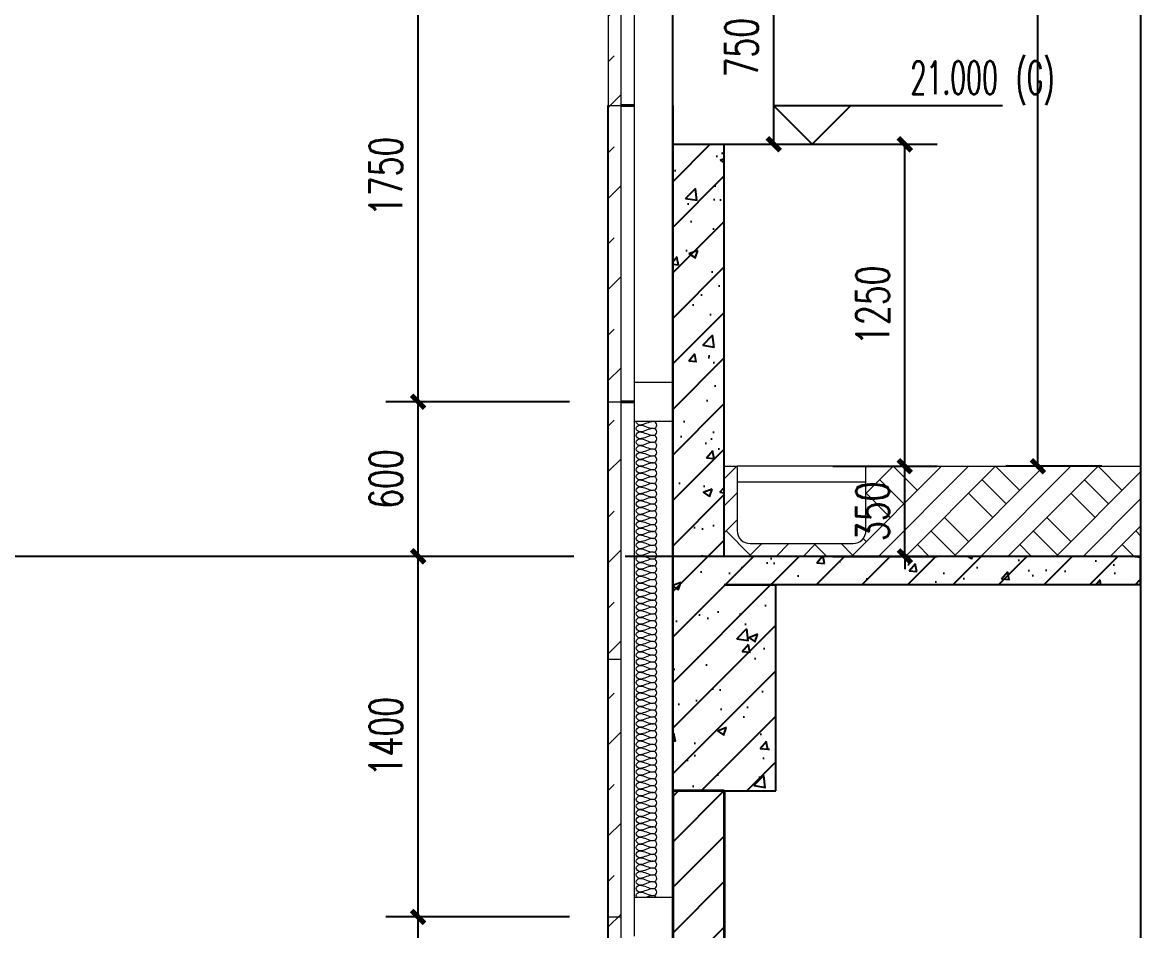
# Model space of a CAD drawing. Header units: millimetres. Extents: x 434053 to 1059003, y -2417481 to 936527.
# Drawn here: x 611028 to 615368, y -2234589 to -2231062 of the extents above; entities that cross this region are included whole.
import ezdxf

# ---------------------------------------------------------------- set-up
doc = ezdxf.new("R2010")
doc.units = ezdxf.units.MM
doc.header["$LTSCALE"] = 1000
doc.header["$MEASUREMENT"] = 0
doc.linetypes.add('DOTE', pattern=[2.42, 2, -0.2, 0.02, -0.2])
doc.layers.get('Defpoints').update_dxf_attribs({"color": 6})
for name, color, linetype in [('A-ANNO-DIMS', 3, 'Continuous'), ('A-WALL-PATT', 8, 'Continuous'), ('AXIS', 3, 'Continuous'), ('DIM_ELEV', 3, 'Continuous'), ('DOTE', 16, 'DOTE'), ('HZHZNEWPLOTLAYER#@$TT', 7, 'Continuous'), ('PUB_DIM', 83, 'Continuous'), ('PUB_HATCH', 8, 'Continuous'), ('PUB_TEXT', 7, 'Continuous'), ('WALL', 5, 'Continuous')]:
    doc.layers.add(name, color=color, linetype=linetype)
for name, color, linetype, lineweight in [('A-DETL-0001', 4, 'Continuous', 15), ('A-WALL', 5, 'Continuous', 35), ('Detail Items', 7, 'Continuous', 15)]:
    doc.layers.add(name, color=color, linetype=linetype, lineweight=lineweight)
doc.styles.add('_TCH_DIM', font='SIMPLEX.shx', dxfattribs={"width": 0.8, "height": 3, "bigfont": 'GBCBIG.shx'})
doc.styles.add('_TCH_DIM_T3', font='SIMPLEX', dxfattribs={"width": 0.705882, "bigfont": 'GBCBIG'})
doc.dimstyles.new('_TCH_ARCH&&50', dxfattribs={"dimtxt": 127.5, "dimasz": 50, "dimexe": 125, "dimexo": 150, "dimgap": 61.25, "dimtad": 1, "dimdec": 0, "dimzin": 0, "dimdsep": 46, "dimtxsty": '_TCH_DIM_T3', "dimblk": 'ARCHTICK', "dimcen": 0.09, "dimclrt": 7, "dimazin": 2, "dimtfac": 1, "dimtdec": 0, "dimtix": 1, "dimtmove": 2, "dimatfit": 3, "dimfxl": 1, "dimtolj": 1, "dimtzin": 0, "dimarcsym": 0})
pattern_1 = [(45, (-1713816.56, -1462982.77), (-88.3883476, 88.3883476), []), (50, (-1713816.56, -1462982.77), (358.63009, -31.376067), [37.5, -412.5]), (355, (-1713816.56, -1462982.77), (-69.375667, 376.096067), [30, -330]), (100.4514, (-1713786.68, -1462985.4), (289.25469, 344.71977), [31.870095, -350.571056]), (46.1842, (-1713816.56, -1462882.77), (533.620524, -82.75951), [56.25, -618.75]), (96.6356, (-1713772.1, -1462889.67), (467.33135, 487.05894), [47.80514, -525.8565]), (351.1842, (-1713816.56, -1462882.77), (467.33097, 487.0593), [45, -495]), (21, (-1713766.56, -1462907.77), (298.453526, -201.309445), [37.5, -412.5]), (326, (-1713766.56, -1462907.77), (121.657666, 362.57502), [30, -330]), (71.4514, (-1713741.7, -1462924.55), (420.111314, 161.26525), [31.870095, -350.571056]), (37.5, (-1713816.56, -1462982.77), (6.0799277, 166.446927), [0, -326, 0, -335, 0, -331.25]), (7.5, (-1713816.56, -1462982.77), (131.534769, 197.205856), [0, -191, 0, -318.5, 0, -126.25]), (327.5, (-1713928.06, -1462982.77), (266.911218, -11.277436), [0, -125, 0, -390, 0, -517.5]), (317.5, (-1713978.06, -1462982.77), (291.593085, 50.052491), [0, -162.5, 0, -259, 0, -367.5])]

# ---------------------------------------------------------------- blocks, each defined once
blk = doc.blocks.new('ASDGDSGF')
at = {"layer": 'Detail Items'}
h = blk.add_hatch(dxfattribs=at)
h.set_pattern_fill('FP_68', color=256, style=0, pattern_type=2)
h.set_pattern_definition([(45, (16438.46, 6181.81), (-176.7767, 176.7767), []), (45, (16438.46, 6358.6), (-176.7767, 176.7767), [125, -125])])
h.paths.add_polyline_path([(11697.3, 3681.8), (11697.3, 17381.8), (11747.3, 17381.8), (11747.3, 17431.8), (11647.3, 17431.8), (11647.3, 3681.8)])
h.paths.add_polyline_path([(11647.3, 19431.8), (11747.3, 19431.8), (11747.3, 19481.8), (11697.3, 19481.8), (11697.3, 22031.8), (11647.3, 22031.8), (11647.3, 20152.4)])
at = {"layer": 'A-DETL-0001'}
for p, q in [((11647.3, 17431.8), (11647.3, 3681.8)), ((11697.3, 3681.8), (11697.3, 17381.8)), ((11747.3, 17281.8), (11747.3, 15756.8)), ((11897.3, 15756.8), (11897.3, 17281.8)), ((11647.3, 16831.8), (11697.3, 16831.8)), ((11897.3, 15756.8), (11747.3, 15756.8)), ((11747.3, 15756.8), (11747.3, 15606.8)), ((11897.3, 15606.8), (11897.3, 15756.8)), ((11647.3, 15682.2), (11697.3, 15682.2)), ((11747.3, 15606.8), (11747.3, 13757.2)), ((11747.3, 15606.8), (11897.3, 15606.8)), ((11897.3, 13757.2), (11897.3, 15606.8)), ((11647.3, 14682.2), (11697.3, 14682.2)), ((11897.3, 13757.2), (11747.3, 13757.2)), ((11747.3, 13757.2), (11747.3, 13607.2)), ((11897.3, 13607.2), (11897.3, 13757.2)), ((11647.3, 13682.2), (11697.3, 13682.2))]:
    blk.add_line(p, q, dxfattribs=at)
for points in [[(11769.3, 15591.8), (11763, 15591.8), (11756, 15598.9), (11756, 15605.1)], [(11769.3, 15565.1), (11763, 15565.1), (11748.9, 15578.5), (11763, 15591.8), (11769.3, 15591.8)], [(11822.6, 15605.1), (11804.3, 15605.1), (11787.6, 15591.8), (11769.3, 15591.8)], [(11769.3, 15591.8), (11787.6, 15591.8), (11804.3, 15578.5), (11822.6, 15578.5)], [(11822.6, 15578.5), (11828.9, 15578.5), (11843, 15591.8), (11828.9, 15605.1), (11822.6, 15605.1)], [(11769.3, 15538.5), (11763, 15538.5), (11748.9, 15551.8), (11763, 15565.1), (11769.3, 15565.1)], [(11769.3, 15511.8), (11763, 15511.8), (11748.9, 15525.1), (11763, 15538.5), (11769.3, 15538.5)], [(11822.6, 15578.5), (11804.3, 15578.5), (11787.6, 15565.1), (11769.3, 15565.1)], [(11769.3, 15565.1), (11787.6, 15565.1), (11804.3, 15551.8), (11822.6, 15551.8)], [(11822.6, 15551.8), (11804.3, 15551.8), (11787.6, 15538.5), (11769.3, 15538.5)], [(11769.3, 15538.5), (11787.6, 15538.5), (11804.3, 15525.1), (11822.6, 15525.1)], [(11822.6, 15551.8), (11828.9, 15551.8), (11843, 15565.1), (11828.9, 15578.5), (11822.6, 15578.5)], [(11822.6, 15525.1), (11828.9, 15525.1), (11843, 15538.5), (11828.9, 15551.8), (11822.6, 15551.8)], [(11769.3, 15485.1), (11763, 15485.1), (11748.9, 15498.5), (11763, 15511.8), (11769.3, 15511.8)], [(11822.6, 15525.1), (11804.3, 15525.1), (11787.6, 15511.8), (11769.3, 15511.8)], [(11769.3, 15511.8), (11787.6, 15511.8), (11804.3, 15498.5), (11822.6, 15498.5)], [(11822.6, 15498.5), (11804.3, 15498.5), (11787.6, 15485.1), (11769.3, 15485.1)], [(11822.6, 15498.5), (11828.9, 15498.5), (11843, 15511.8), (11828.9, 15525.1), (11822.6, 15525.1)], [(11822.6, 15471.8), (11828.9, 15471.8), (11843, 15485.1), (11828.9, 15498.5), (11822.6, 15498.5)], [(11769.3, 15458.5), (11763, 15458.5), (11748.9, 15471.8), (11763, 15485.1), (11769.3, 15485.1)], [(11769.3, 15431.8), (11763, 15431.8), (11748.9, 15445.1), (11763, 15458.5), (11769.3, 15458.5)], [(11769.3, 15485.1), (11787.6, 15485.1), (11804.3, 15471.8), (11822.6, 15471.8)], [(11822.6, 15471.8), (11804.3, 15471.8), (11787.6, 15458.5), (11769.3, 15458.5)], [(11769.3, 15458.5), (11787.6, 15458.5), (11804.3, 15445.1), (11822.6, 15445.1)], [(11822.6, 15445.1), (11828.9, 15445.1), (11843, 15458.5), (11828.9, 15471.8), (11822.6, 15471.8)], [(11769.3, 15405.1), (11763, 15405.1), (11748.9, 15418.5), (11763, 15431.8), (11769.3, 15431.8)], [(11822.6, 15445.1), (11804.3, 15445.1), (11787.6, 15431.8), (11769.3, 15431.8)], [(11769.3, 15431.8), (11787.6, 15431.8), (11804.3, 15418.5), (11822.6, 15418.5)], [(11822.6, 15418.5), (11804.3, 15418.5), (11787.6, 15405.1), (11769.3, 15405.1)], [(11822.6, 15418.5), (11828.9, 15418.5), (11843, 15431.8), (11828.9, 15445.1), (11822.6, 15445.1)], [(11822.6, 15391.8), (11828.9, 15391.8), (11843, 15405.1), (11828.9, 15418.5), (11822.6, 15418.5)], [(11769.3, 15378.5), (11763, 15378.5), (11748.9, 15391.8), (11763, 15405.1), (11769.3, 15405.1)], [(11769.3, 15351.8), (11763, 15351.8), (11748.9, 15365.1), (11763, 15378.5), (11769.3, 15378.5)], [(11769.3, 15405.1), (11787.6, 15405.1), (11804.3, 15391.8), (11822.6, 15391.8)], [(11822.6, 15391.8), (11804.3, 15391.8), (11787.6, 15378.5), (11769.3, 15378.5)], [(11769.3, 15378.5), (11787.6, 15378.5), (11804.3, 15365.1), (11822.6, 15365.1)], [(11822.6, 15365.1), (11804.3, 15365.1), (11787.6, 15351.8), (11769.3, 15351.8)], [(11822.6, 15365.1), (11828.9, 15365.1), (11843, 15378.5), (11828.9, 15391.8), (11822.6, 15391.8)], [(11822.6, 15338.5), (11828.9, 15338.5), (11843, 15351.8), (11828.9, 15365.1), (11822.6, 15365.1)], [(11769.3, 15325.1), (11763, 15325.1), (11748.9, 15338.5), (11763, 15351.8), (11769.3, 15351.8)], [(11769.3, 15298.5), (11763, 15298.5), (11748.9, 15311.8), (11763, 15325.1), (11769.3, 15325.1)], [(11769.3, 15351.8), (11787.6, 15351.8), (11804.3, 15338.5), (11822.6, 15338.5)], [(11822.6, 15338.5), (11804.3, 15338.5), (11787.6, 15325.1), (11769.3, 15325.1)], [(11769.3, 15325.1), (11787.6, 15325.1), (11804.3, 15311.8), (11822.6, 15311.8)], [(11822.6, 15311.8), (11828.9, 15311.8), (11843, 15325.1), (11828.9, 15338.5), (11822.6, 15338.5)], [(11769.3, 15271.8), (11763, 15271.8), (11748.9, 15285.1), (11763, 15298.5), (11769.3, 15298.5)], [(11822.6, 15311.8), (11804.3, 15311.8), (11787.6, 15298.5), (11769.3, 15298.5)], [(11769.3, 15298.5), (11787.6, 15298.5), (11804.3, 15285.1), (11822.6, 15285.1)], [(11822.6, 15285.1), (11804.3, 15285.1), (11787.6, 15271.8), (11769.3, 15271.8)], [(11822.6, 15285.1), (11828.9, 15285.1), (11843, 15298.5), (11828.9, 15311.8), (11822.6, 15311.8)], [(11822.6, 15258.5), (11828.9, 15258.5), (11843, 15271.8), (11828.9, 15285.1), (11822.6, 15285.1)], [(11769.3, 15245.1), (11763, 15245.1), (11748.9, 15258.5), (11763, 15271.8), (11769.3, 15271.8)], [(11769.3, 15218.5), (11763, 15218.5), (11748.9, 15231.8), (11763, 15245.1), (11769.3, 15245.1)], [(11769.3, 15271.8), (11787.6, 15271.8), (11804.3, 15258.5), (11822.6, 15258.5)], [(11822.6, 15258.5), (11804.3, 15258.5), (11787.6, 15245.1), (11769.3, 15245.1)], [(11769.3, 15245.1), (11787.6, 15245.1), (11804.3, 15231.8), (11822.6, 15231.8)], [(11822.6, 15231.8), (11828.9, 15231.8), (11843, 15245.1), (11828.9, 15258.5), (11822.6, 15258.5)], [(11769.3, 15191.8), (11763, 15191.8), (11748.9, 15205.1), (11763, 15218.5), (11769.3, 15218.5)], [(11769.3, 15165.1), (11763, 15165.1), (11748.9, 15178.5), (11763, 15191.8), (11769.3, 15191.8)], [(11822.6, 15231.8), (11804.3, 15231.8), (11787.6, 15218.5), (11769.3, 15218.5)], [(11769.3, 15218.5), (11787.6, 15218.5), (11804.3, 15205.1), (11822.6, 15205.1)], [(11822.6, 15205.1), (11804.3, 15205.1), (11787.6, 15191.8), (11769.3, 15191.8)], [(11769.3, 15191.8), (11787.6, 15191.8), (11804.3, 15178.5), (11822.6, 15178.5)], [(11822.6, 15205.1), (11828.9, 15205.1), (11843, 15218.5), (11828.9, 15231.8), (11822.6, 15231.8)], [(11822.6, 15178.5), (11828.9, 15178.5), (11843, 15191.8), (11828.9, 15205.1), (11822.6, 15205.1)], [(11769.3, 15138.5), (11763, 15138.5), (11748.9, 15151.8), (11763, 15165.1), (11769.3, 15165.1)], [(11822.6, 15178.5), (11804.3, 15178.5), (11787.6, 15165.1), (11769.3, 15165.1)], [(11769.3, 15165.1), (11787.6, 15165.1), (11804.3, 15151.8), (11822.6, 15151.8)], [(11822.6, 15151.8), (11804.3, 15151.8), (11787.6, 15138.5), (11769.3, 15138.5)], [(11822.6, 15151.8), (11828.9, 15151.8), (11843, 15165.1), (11828.9, 15178.5), (11822.6, 15178.5)], [(11822.6, 15125.1), (11828.9, 15125.1), (11843, 15138.5), (11828.9, 15151.8), (11822.6, 15151.8)], [(11769.3, 15111.8), (11763, 15111.8), (11748.9, 15125.1), (11763, 15138.5), (11769.3, 15138.5)], [(11769.3, 15085.1), (11763, 15085.1), (11748.9, 15098.5), (11763, 15111.8), (11769.3, 15111.8)], [(11769.3, 15138.5), (11787.6, 15138.5), (11804.3, 15125.1), (11822.6, 15125.1)], [(11822.6, 15125.1), (11804.3, 15125.1), (11787.6, 15111.8), (11769.3, 15111.8)], [(11769.3, 15111.8), (11787.6, 15111.8), (11804.3, 15098.5), (11822.6, 15098.5)], [(11822.6, 15098.5), (11828.9, 15098.5), (11843, 15111.8), (11828.9, 15125.1), (11822.6, 15125.1)], [(11769.3, 15058.5), (11763, 15058.5), (11748.9, 15071.8), (11763, 15085.1), (11769.3, 15085.1)], [(11822.6, 15098.5), (11804.3, 15098.5), (11787.6, 15085.1), (11769.3, 15085.1)], [(11769.3, 15085.1), (11787.6, 15085.1), (11804.3, 15071.8), (11822.6, 15071.8)], [(11822.6, 15071.8), (11804.3, 15071.8), (11787.6, 15058.5), (11769.3, 15058.5)], [(11822.6, 15071.8), (11828.9, 15071.8), (11843, 15085.1), (11828.9, 15098.5), (11822.6, 15098.5)], [(11822.6, 15045.1), (11828.9, 15045.1), (11843, 15058.5), (11828.9, 15071.8), (11822.6, 15071.8)], [(11769.3, 15031.8), (11763, 15031.8), (11748.9, 15045.1), (11763, 15058.5), (11769.3, 15058.5)], [(11769.3, 15005.1), (11763, 15005.1), (11748.9, 15018.5), (11763, 15031.8), (11769.3, 15031.8)], [(11769.3, 15058.5), (11787.6, 15058.5), (11804.3, 15045.1), (11822.6, 15045.1)], [(11822.6, 15045.1), (11804.3, 15045.1), (11787.6, 15031.8), (11769.3, 15031.8)], [(11769.3, 15031.8), (11787.6, 15031.8), (11804.3, 15018.5), (11822.6, 15018.5)], [(11822.6, 15018.5), (11804.3, 15018.5), (11787.6, 15005.1), (11769.3, 15005.1)], [(11822.6, 15018.5), (11828.9, 15018.5), (11843, 15031.8), (11828.9, 15045.1), (11822.6, 15045.1)], [(11822.6, 14991.8), (11828.9, 14991.8), (11843, 15005.1), (11828.9, 15018.5), (11822.6, 15018.5)], [(11769.3, 14978.5), (11763, 14978.5), (11748.9, 14991.8), (11763, 15005.1), (11769.3, 15005.1)], [(11769.3, 14951.8), (11763, 14951.8), (11748.9, 14965.1), (11763, 14978.5), (11769.3, 14978.5)], [(11769.3, 15005.1), (11787.6, 15005.1), (11804.3, 14991.8), (11822.6, 14991.8)], [(11822.6, 14991.8), (11804.3, 14991.8), (11787.6, 14978.5), (11769.3, 14978.5)], [(11769.3, 14978.5), (11787.6, 14978.5), (11804.3, 14965.1), (11822.6, 14965.1)], [(11822.6, 14965.1), (11828.9, 14965.1), (11843, 14978.5), (11828.9, 14991.8), (11822.6, 14991.8)], [(11769.3, 14925.1), (11763, 14925.1), (11748.9, 14938.5), (11763, 14951.8), (11769.3, 14951.8)], [(11822.6, 14965.1), (11804.3, 14965.1), (11787.6, 14951.8), (11769.3, 14951.8)], [(11769.3, 14951.8), (11787.6, 14951.8), (11804.3, 14938.5), (11822.6, 14938.5)], [(11822.6, 14938.5), (11804.3, 14938.5), (11787.6, 14925.1), (11769.3, 14925.1)], [(11822.6, 14938.5), (11828.9, 14938.5), (11843, 14951.8), (11828.9, 14965.1), (11822.6, 14965.1)], [(11822.6, 14911.8), (11828.9, 14911.8), (11843, 14925.1), (11828.9, 14938.5), (11822.6, 14938.5)], [(11769.3, 14898.5), (11763, 14898.5), (11748.9, 14911.8), (11763, 14925.1), (11769.3, 14925.1)], [(11769.3, 14871.8), (11763, 14871.8), (11748.9, 14885.1), (11763, 14898.5), (11769.3, 14898.5)], [(11769.3, 14925.1), (11787.6, 14925.1), (11804.3, 14911.8), (11822.6, 14911.8)], [(11822.6, 14911.8), (11804.3, 14911.8), (11787.6, 14898.5), (11769.3, 14898.5)], [(11769.3, 14898.5), (11787.6, 14898.5), (11804.3, 14885.1), (11822.6, 14885.1)], [(11822.6, 14885.1), (11828.9, 14885.1), (11843, 14898.5), (11828.9, 14911.8), (11822.6, 14911.8)], [(11769.3, 14845.1), (11763, 14845.1), (11748.9, 14858.5), (11763, 14871.8), (11769.3, 14871.8)], [(11769.3, 14818.5), (11763, 14818.5), (11748.9, 14831.8), (11763, 14845.1), (11769.3, 14845.1)], [(11822.6, 14885.1), (11804.3, 14885.1), (11787.6, 14871.8), (11769.3, 14871.8)], [(11769.3, 14871.8), (11787.6, 14871.8), (11804.3, 14858.5), (11822.6, 14858.5)], [(11822.6, 14858.5), (11804.3, 14858.5), (11787.6, 14845.1), (11769.3, 14845.1)], [(11769.3, 14845.1), (11787.6, 14845.1), (11804.3, 14831.8), (11822.6, 14831.8)], [(11822.6, 14858.5), (11828.9, 14858.5), (11843, 14871.8), (11828.9, 14885.1), (11822.6, 14885.1)], [(11822.6, 14831.8), (11828.9, 14831.8), (11843, 14845.1), (11828.9, 14858.5), (11822.6, 14858.5)], [(11769.3, 14791.8), (11763, 14791.8), (11748.9, 14805.1), (11763, 14818.5), (11769.3, 14818.5)], [(11822.6, 14831.8), (11804.3, 14831.8), (11787.6, 14818.5), (11769.3, 14818.5)], [(11769.3, 14818.5), (11787.6, 14818.5), (11804.3, 14805.1), (11822.6, 14805.1)], [(11822.6, 14805.1), (11804.3, 14805.1), (11787.6, 14791.8), (11769.3, 14791.8)], [(11822.6, 14805.1), (11828.9, 14805.1), (11843, 14818.5), (11828.9, 14831.8), (11822.6, 14831.8)], [(11822.6, 14778.5), (11828.9, 14778.5), (11843, 14791.8), (11828.9, 14805.1), (11822.6, 14805.1)], [(11769.3, 14765.1), (11763, 14765.1), (11748.9, 14778.5), (11763, 14791.8), (11769.3, 14791.8)], [(11769.3, 14738.5), (11763, 14738.5), (11748.9, 14751.8), (11763, 14765.1), (11769.3, 14765.1)], [(11769.3, 14791.8), (11787.6, 14791.8), (11804.3, 14778.5), (11822.6, 14778.5)], [(11822.6, 14778.5), (11804.3, 14778.5), (11787.6, 14765.1), (11769.3, 14765.1)], [(11769.3, 14765.1), (11787.6, 14765.1), (11804.3, 14751.8), (11822.6, 14751.8)], [(11822.6, 14751.8), (11828.9, 14751.8), (11843, 14765.1), (11828.9, 14778.5), (11822.6, 14778.5)], [(11769.3, 14711.8), (11763, 14711.8), (11748.9, 14725.1), (11763, 14738.5), (11769.3, 14738.5)], [(11822.6, 14751.8), (11804.3, 14751.8), (11787.6, 14738.5), (11769.3, 14738.5)], [(11769.3, 14738.5), (11787.6, 14738.5), (11804.3, 14725.1), (11822.6, 14725.1)], [(11822.6, 14725.1), (11804.3, 14725.1), (11787.6, 14711.8), (11769.3, 14711.8)], [(11822.6, 14725.1), (11828.9, 14725.1), (11843, 14738.5), (11828.9, 14751.8), (11822.6, 14751.8)], [(11822.6, 14698.5), (11828.9, 14698.5), (11843, 14711.8), (11828.9, 14725.1), (11822.6, 14725.1)], [(11769.3, 14685.1), (11763, 14685.1), (11748.9, 14698.5), (11763, 14711.8), (11769.3, 14711.8)], [(11769.3, 14658.5), (11763, 14658.5), (11748.9, 14671.8), (11763, 14685.1), (11769.3, 14685.1)], [(11769.3, 14711.8), (11787.6, 14711.8), (11804.3, 14698.5), (11822.6, 14698.5)], [(11822.6, 14698.5), (11804.3, 14698.5), (11787.6, 14685.1), (11769.3, 14685.1)], [(11769.3, 14685.1), (11787.6, 14685.1), (11804.3, 14671.8), (11822.6, 14671.8)], [(11822.6, 14671.8), (11804.3, 14671.8), (11787.6, 14658.5), (11769.3, 14658.5)], [(11822.6, 14671.8), (11828.9, 14671.8), (11843, 14685.1), (11828.9, 14698.5), (11822.6, 14698.5)], [(11822.6, 14645.1), (11828.9, 14645.1), (11843, 14658.5), (11828.9, 14671.8), (11822.6, 14671.8)], [(11769.3, 14631.8), (11763, 14631.8), (11748.9, 14645.1), (11763, 14658.5), (11769.3, 14658.5)], [(11769.3, 14605.1), (11763, 14605.1), (11748.9, 14618.5), (11763, 14631.8), (11769.3, 14631.8)], [(11769.3, 14658.5), (11787.6, 14658.5), (11804.3, 14645.1), (11822.6, 14645.1)], [(11822.6, 14645.1), (11804.3, 14645.1), (11787.6, 14631.8), (11769.3, 14631.8)], [(11769.3, 14631.8), (11787.6, 14631.8), (11804.3, 14618.5), (11822.6, 14618.5)], [(11822.6, 14618.5), (11828.9, 14618.5), (11843, 14631.8), (11828.9, 14645.1), (11822.6, 14645.1)], [(11769.3, 14578.5), (11763, 14578.5), (11748.9, 14591.8), (11763, 14605.1), (11769.3, 14605.1)], [(11822.6, 14618.5), (11804.3, 14618.5), (11787.6, 14605.1), (11769.3, 14605.1)], [(11769.3, 14605.1), (11787.6, 14605.1), (11804.3, 14591.8), (11822.6, 14591.8)], [(11822.6, 14591.8), (11804.3, 14591.8), (11787.6, 14578.5), (11769.3, 14578.5)], [(11822.6, 14591.8), (11828.9, 14591.8), (11843, 14605.1), (11828.9, 14618.5), (11822.6, 14618.5)], [(11822.6, 14565.1), (11828.9, 14565.1), (11843, 14578.5), (11828.9, 14591.8), (11822.6, 14591.8)], [(11769.3, 14551.8), (11763, 14551.8), (11748.9, 14565.1), (11763, 14578.5), (11769.3, 14578.5)], [(11769.3, 14525.1), (11763, 14525.1), (11748.9, 14538.5), (11763, 14551.8), (11769.3, 14551.8)], [(11769.3, 14578.5), (11787.6, 14578.5), (11804.3, 14565.1), (11822.6, 14565.1)], [(11822.6, 14565.1), (11804.3, 14565.1), (11787.6, 14551.8), (11769.3, 14551.8)], [(11769.3, 14551.8), (11787.6, 14551.8), (11804.3, 14538.5), (11822.6, 14538.5)], [(11822.6, 14538.5), (11828.9, 14538.5), (11843, 14551.8), (11828.9, 14565.1), (11822.6, 14565.1)], [(11769.3, 14498.5), (11763, 14498.5), (11748.9, 14511.8), (11763, 14525.1), (11769.3, 14525.1)], [(11769.3, 14471.8), (11763, 14471.8), (11748.9, 14485.1), (11763, 14498.5), (11769.3, 14498.5)], [(11822.6, 14538.5), (11804.3, 14538.5), (11787.6, 14525.1), (11769.3, 14525.1)], [(11769.3, 14525.1), (11787.6, 14525.1), (11804.3, 14511.8), (11822.6, 14511.8)], [(11822.6, 14511.8), (11804.3, 14511.8), (11787.6, 14498.5), (11769.3, 14498.5)], [(11769.3, 14498.5), (11787.6, 14498.5), (11804.3, 14485.1), (11822.6, 14485.1)], [(11822.6, 14511.8), (11828.9, 14511.8), (11843, 14525.1), (11828.9, 14538.5), (11822.6, 14538.5)], [(11822.6, 14485.1), (11828.9, 14485.1), (11843, 14498.5), (11828.9, 14511.8), (11822.6, 14511.8)], [(11769.3, 14445.1), (11763, 14445.1), (11748.9, 14458.5), (11763, 14471.8), (11769.3, 14471.8)], [(11822.6, 14485.1), (11804.3, 14485.1), (11787.6, 14471.8), (11769.3, 14471.8)], [(11769.3, 14471.8), (11787.6, 14471.8), (11804.3, 14458.5), (11822.6, 14458.5)], [(11822.6, 14458.5), (11804.3, 14458.5), (11787.6, 14445.1), (11769.3, 14445.1)], [(11822.6, 14458.5), (11828.9, 14458.5), (11843, 14471.8), (11828.9, 14485.1), (11822.6, 14485.1)], [(11822.6, 14431.8), (11828.9, 14431.8), (11843, 14445.1), (11828.9, 14458.5), (11822.6, 14458.5)], [(11769.3, 14418.5), (11763, 14418.5), (11748.9, 14431.8), (11763, 14445.1), (11769.3, 14445.1)], [(11769.3, 14391.8), (11763, 14391.8), (11748.9, 14405.1), (11763, 14418.5), (11769.3, 14418.5)], [(11769.3, 14445.1), (11787.6, 14445.1), (11804.3, 14431.8), (11822.6, 14431.8)], [(11822.6, 14431.8), (11804.3, 14431.8), (11787.6, 14418.5), (11769.3, 14418.5)], [(11769.3, 14418.5), (11787.6, 14418.5), (11804.3, 14405.1), (11822.6, 14405.1)], [(11822.6, 14405.1), (11828.9, 14405.1), (11843, 14418.5), (11828.9, 14431.8), (11822.6, 14431.8)], [(11769.3, 14365.1), (11763, 14365.1), (11748.9, 14378.5), (11763, 14391.8), (11769.3, 14391.8)], [(11822.6, 14405.1), (11804.3, 14405.1), (11787.6, 14391.8), (11769.3, 14391.8)], [(11769.3, 14391.8), (11787.6, 14391.8), (11804.3, 14378.5), (11822.6, 14378.5)], [(11822.6, 14378.5), (11804.3, 14378.5), (11787.6, 14365.1), (11769.3, 14365.1)], [(11822.6, 14378.5), (11828.9, 14378.5), (11843, 14391.8), (11828.9, 14405.1), (11822.6, 14405.1)], [(11822.6, 14351.8), (11828.9, 14351.8), (11843, 14365.1), (11828.9, 14378.5), (11822.6, 14378.5)], [(11769.3, 14338.5), (11763, 14338.5), (11748.9, 14351.8), (11763, 14365.1), (11769.3, 14365.1)], [(11769.3, 14311.8), (11763, 14311.8), (11748.9, 14325.1), (11763, 14338.5), (11769.3, 14338.5)], [(11769.3, 14365.1), (11787.6, 14365.1), (11804.3, 14351.8), (11822.6, 14351.8)], [(11822.6, 14351.8), (11804.3, 14351.8), (11787.6, 14338.5), (11769.3, 14338.5)], [(11769.3, 14338.5), (11787.6, 14338.5), (11804.3, 14325.1), (11822.6, 14325.1)], [(11822.6, 14325.1), (11804.3, 14325.1), (11787.6, 14311.8), (11769.3, 14311.8)], [(11822.6, 14325.1), (11828.9, 14325.1), (11843, 14338.5), (11828.9, 14351.8), (11822.6, 14351.8)], [(11822.6, 14298.5), (11828.9, 14298.5), (11843, 14311.8), (11828.9, 14325.1), (11822.6, 14325.1)], [(11769.3, 14285.1), (11763, 14285.1), (11748.9, 14298.5), (11763, 14311.8), (11769.3, 14311.8)], [(11769.3, 14258.5), (11763, 14258.5), (11748.9, 14271.8), (11763, 14285.1), (11769.3, 14285.1)], [(11769.3, 14311.8), (11787.6, 14311.8), (11804.3, 14298.5), (11822.6, 14298.5)], [(11822.6, 14298.5), (11804.3, 14298.5), (11787.6, 14285.1), (11769.3, 14285.1)], [(11769.3, 14285.1), (11787.6, 14285.1), (11804.3, 14271.8), (11822.6, 14271.8)], [(11822.6, 14271.8), (11828.9, 14271.8), (11843, 14285.1), (11828.9, 14298.5), (11822.6, 14298.5)], [(11769.3, 14231.8), (11763, 14231.8), (11748.9, 14245.1), (11763, 14258.5), (11769.3, 14258.5)], [(11822.6, 14271.8), (11804.3, 14271.8), (11787.6, 14258.5), (11769.3, 14258.5)], [(11769.3, 14258.5), (11787.6, 14258.5), (11804.3, 14245.1), (11822.6, 14245.1)], [(11822.6, 14245.1), (11804.3, 14245.1), (11787.6, 14231.8), (11769.3, 14231.8)], [(11822.6, 14245.1), (11828.9, 14245.1), (11843, 14258.5), (11828.9, 14271.8), (11822.6, 14271.8)], [(11822.6, 14218.5), (11828.9, 14218.5), (11843, 14231.8), (11828.9, 14245.1), (11822.6, 14245.1)], [(11769.3, 14205.1), (11763, 14205.1), (11748.9, 14218.5), (11763, 14231.8), (11769.3, 14231.8)], [(11769.3, 14178.5), (11763, 14178.5), (11748.9, 14191.8), (11763, 14205.1), (11769.3, 14205.1)], [(11769.3, 14231.8), (11787.6, 14231.8), (11804.3, 14218.5), (11822.6, 14218.5)], [(11822.6, 14218.5), (11804.3, 14218.5), (11787.6, 14205.1), (11769.3, 14205.1)], [(11769.3, 14205.1), (11787.6, 14205.1), (11804.3, 14191.8), (11822.6, 14191.8)], [(11822.6, 14191.8), (11828.9, 14191.8), (11843, 14205.1), (11828.9, 14218.5), (11822.6, 14218.5)], [(11769.3, 14151.8), (11763, 14151.8), (11748.9, 14165.1), (11763, 14178.5), (11769.3, 14178.5)], [(11769.3, 14125.1), (11763, 14125.1), (11748.9, 14138.5), (11763, 14151.8), (11769.3, 14151.8)], [(11822.6, 14191.8), (11804.3, 14191.8), (11787.6, 14178.5), (11769.3, 14178.5)], [(11769.3, 14178.5), (11787.6, 14178.5), (11804.3, 14165.1), (11822.6, 14165.1)], [(11822.6, 14165.1), (11804.3, 14165.1), (11787.6, 14151.8), (11769.3, 14151.8)], [(11769.3, 14151.8), (11787.6, 14151.8), (11804.3, 14138.5), (11822.6, 14138.5)], [(11822.6, 14165.1), (11828.9, 14165.1), (11843, 14178.5), (11828.9, 14191.8), (11822.6, 14191.8)], [(11822.6, 14138.5), (11828.9, 14138.5), (11843, 14151.8), (11828.9, 14165.1), (11822.6, 14165.1)], [(11769.3, 14098.5), (11763, 14098.5), (11748.9, 14111.8), (11763, 14125.1), (11769.3, 14125.1)], [(11822.6, 14138.5), (11804.3, 14138.5), (11787.6, 14125.1), (11769.3, 14125.1)], [(11769.3, 14125.1), (11787.6, 14125.1), (11804.3, 14111.8), (11822.6, 14111.8)], [(11822.6, 14111.8), (11804.3, 14111.8), (11787.6, 14098.5), (11769.3, 14098.5)], [(11822.6, 14111.8), (11828.9, 14111.8), (11843, 14125.1), (11828.9, 14138.5), (11822.6, 14138.5)], [(11822.6, 14085.1), (11828.9, 14085.1), (11843, 14098.5), (11828.9, 14111.8), (11822.6, 14111.8)], [(11769.3, 14071.8), (11763, 14071.8), (11748.9, 14085.1), (11763, 14098.5), (11769.3, 14098.5)], [(11769.3, 14045.1), (11763, 14045.1), (11748.9, 14058.5), (11763, 14071.8), (11769.3, 14071.8)], [(11769.3, 14098.5), (11787.6, 14098.5), (11804.3, 14085.1), (11822.6, 14085.1)], [(11822.6, 14085.1), (11804.3, 14085.1), (11787.6, 14071.8), (11769.3, 14071.8)], [(11769.3, 14071.8), (11787.6, 14071.8), (11804.3, 14058.5), (11822.6, 14058.5)], [(11822.6, 14058.5), (11828.9, 14058.5), (11843, 14071.8), (11828.9, 14085.1), (11822.6, 14085.1)], [(11769.3, 14018.5), (11763, 14018.5), (11748.9, 14031.8), (11763, 14045.1), (11769.3, 14045.1)], [(11822.6, 14058.5), (11804.3, 14058.5), (11787.6, 14045.1), (11769.3, 14045.1)], [(11769.3, 14045.1), (11787.6, 14045.1), (11804.3, 14031.8), (11822.6, 14031.8)], [(11822.6, 14031.8), (11804.3, 14031.8), (11787.6, 14018.5), (11769.3, 14018.5)], [(11822.6, 14031.8), (11828.9, 14031.8), (11843, 14045.1), (11828.9, 14058.5), (11822.6, 14058.5)], [(11822.6, 14005.1), (11828.9, 14005.1), (11843, 14018.5), (11828.9, 14031.8), (11822.6, 14031.8)], [(11769.3, 13991.8), (11763, 13991.8), (11748.9, 14005.1), (11763, 14018.5), (11769.3, 14018.5)], [(11769.3, 13965.1), (11763, 13965.1), (11748.9, 13978.5), (11763, 13991.8), (11769.3, 13991.8)], [(11769.3, 14018.5), (11787.6, 14018.5), (11804.3, 14005.1), (11822.6, 14005.1)], [(11822.6, 14005.1), (11804.3, 14005.1), (11787.6, 13991.8), (11769.3, 13991.8)], [(11769.3, 13991.8), (11787.6, 13991.8), (11804.3, 13978.5), (11822.6, 13978.5)], [(11822.6, 13978.5), (11804.3, 13978.5), (11787.6, 13965.1), (11769.3, 13965.1)], [(11822.6, 13978.5), (11828.9, 13978.5), (11843, 13991.8), (11828.9, 14005.1), (11822.6, 14005.1)], [(11822.6, 13951.8), (11828.9, 13951.8), (11843, 13965.1), (11828.9, 13978.5), (11822.6, 13978.5)], [(11769.3, 13938.5), (11763, 13938.5), (11748.9, 13951.8), (11763, 13965.1), (11769.3, 13965.1)], [(11769.3, 13911.8), (11763, 13911.8), (11748.9, 13925.1), (11763, 13938.5), (11769.3, 13938.5)], [(11769.3, 13965.1), (11787.6, 13965.1), (11804.3, 13951.8), (11822.6, 13951.8)], [(11822.6, 13951.8), (11804.3, 13951.8), (11787.6, 13938.5), (11769.3, 13938.5)], [(11769.3, 13938.5), (11787.6, 13938.5), (11804.3, 13925.1), (11822.6, 13925.1)], [(11822.6, 13925.1), (11828.9, 13925.1), (11843, 13938.5), (11828.9, 13951.8), (11822.6, 13951.8)], [(11769.3, 13885.1), (11763, 13885.1), (11748.9, 13898.5), (11763, 13911.8), (11769.3, 13911.8)], [(11822.6, 13925.1), (11804.3, 13925.1), (11787.6, 13911.8), (11769.3, 13911.8)], [(11769.3, 13911.8), (11787.6, 13911.8), (11804.3, 13898.5), (11822.6, 13898.5)], [(11822.6, 13898.5), (11804.3, 13898.5), (11787.6, 13885.1), (11769.3, 13885.1)], [(11822.6, 13898.5), (11828.9, 13898.5), (11843, 13911.8), (11828.9, 13925.1), (11822.6, 13925.1)], [(11822.6, 13871.8), (11828.9, 13871.8), (11843, 13885.1), (11828.9, 13898.5), (11822.6, 13898.5)], [(11769.3, 13858.5), (11763, 13858.5), (11748.9, 13871.8), (11763, 13885.1), (11769.3, 13885.1)], [(11769.3, 13831.8), (11763, 13831.8), (11748.9, 13845.1), (11763, 13858.5), (11769.3, 13858.5)], [(11769.3, 13885.1), (11787.6, 13885.1), (11804.3, 13871.8), (11822.6, 13871.8)], [(11822.6, 13871.8), (11804.3, 13871.8), (11787.6, 13858.5), (11769.3, 13858.5)], [(11769.3, 13858.5), (11787.6, 13858.5), (11804.3, 13845.1), (11822.6, 13845.1)], [(11822.6, 13845.1), (11828.9, 13845.1), (11843, 13858.5), (11828.9, 13871.8), (11822.6, 13871.8)], [(11769.3, 13805.1), (11763, 13805.1), (11748.9, 13818.5), (11763, 13831.8), (11769.3, 13831.8)], [(11769.3, 13778.5), (11763, 13778.5), (11748.9, 13791.8), (11763, 13805.1), (11769.3, 13805.1)], [(11822.6, 13845.1), (11804.3, 13845.1), (11787.6, 13831.8), (11769.3, 13831.8)], [(11769.3, 13831.8), (11787.6, 13831.8), (11804.3, 13818.5), (11822.6, 13818.5)], [(11822.6, 13818.5), (11804.3, 13818.5), (11787.6, 13805.1), (11769.3, 13805.1)], [(11769.3, 13805.1), (11787.6, 13805.1), (11804.3, 13791.8), (11822.6, 13791.8)], [(11822.6, 13818.5), (11828.9, 13818.5), (11843, 13831.8), (11828.9, 13845.1), (11822.6, 13845.1)], [(11822.6, 13791.8), (11828.9, 13791.8), (11843, 13805.1), (11828.9, 13818.5), (11822.6, 13818.5)], [(11822.6, 13791.8), (11804.3, 13791.8), (11787.6, 13778.5), (11769.3, 13778.5)], [(11769.3, 13778.5), (11787.6, 13778.5), (11804.3, 13765.1), (11822.6, 13765.1)], [(11822.6, 13765.1), (11812.3, 13765.1), (11802.4, 13760.9), (11792.5, 13757.2)], [(11822.6, 13765.1), (11828.9, 13765.1), (11843, 13778.5), (11828.9, 13791.8), (11822.6, 13791.8)], [(11834.3, 13757.5), (11831.9, 13761.8), (11827.1, 13765.1), (11822.6, 13765.1)]]:
    blk.add_open_spline(points, degree=3, dxfattribs=at)
blk.add_open_spline([(11759.3, 13757), (11757.3, 13759.4), (11752.9, 13768.9), (11763, 13778.5), (11769.3, 13778.5)], degree=3, knots=[0.802245, 0.802245, 0.802245, 0.802245, 1.414214, 2.828427, 2.828427, 2.828427, 2.828427], dxfattribs=at)
at = {"layer": 'A-WALL'}
for p, q in [((11747.3, 16831.8), (11697.3, 16831.8)), ((11697.3, 16831.8), (11747.3, 16831.8)), ((11747.3, 15681.8), (11697.3, 15681.8)), ((11697.3, 15681.8), (11747.3, 15681.8))]:
    blk.add_line(p, q, dxfattribs=at)
blk = doc.blocks.new('_ArchTick')
at = {"color": 0, "linetype": 'ByBlock', "const_width": 0.4}
blk.add_lwpolyline([(-0.5, -0.5), (0.5, 0.5)], dxfattribs=at)
blk = doc.blocks.new('*D873')
at = {"layer": 'A-ANNO-DIMS', "color": 0, "lineweight": -2, "transparency": 16777216}
for p, q in [((613701.8, -2230785.7), (614068.9, -2230785.7)), ((613943.9, -2231535.7), (613943.9, -2230785.7)), ((613701.8, -2231535.7), (614068.9, -2231535.7))]:
    blk.add_line(p, q, dxfattribs=at)
at = {"layer": 'Defpoints', "color": 0, "transparency": 16777216}
for p in [(613551.8, -2230785.7), (613943.9, -2230785.7), (613551.8, -2231535.7)]:
    blk.add_point(p, dxfattribs=at)
at = {"layer": 'A-ANNO-DIMS', "color": 0, "lineweight": -2, "transparency": 16777216, "xscale": 50, "yscale": 50, "zscale": 50}
for p, rotation in [((613943.9, -2230785.7), 90), ((613943.9, -2231535.7), 270)]:
    blk.add_blockref('_ArchTick', p, dxfattribs=dict(at, rotation=rotation))
at = {"layer": 'A-ANNO-DIMS', "color": 7, "transparency": 16777216, "insert": (613818.9, -2231160.7), "char_height": 127.5, "attachment_point": 5, "rotation": 90, "style": '_TCH_DIM_T3'}
blk.add_mtext('\\A1;750', dxfattribs=at)
blk = doc.blocks.new('*D874')
at = {"layer": 'A-ANNO-DIMS', "color": 0, "lineweight": -2, "transparency": 16777216}
for p, q in [((615217.9, -2226835.7), (614844.2, -2226835.7)), ((614969.2, -2232785.7), (614969.2, -2226835.7)), ((615217.9, -2232785.7), (614844.2, -2232785.7))]:
    blk.add_line(p, q, dxfattribs=at)
at = {"layer": 'Defpoints', "color": 0, "transparency": 16777216}
for p in [(614969.2, -2226835.7), (615367.9, -2226835.7), (615367.9, -2232785.7)]:
    blk.add_point(p, dxfattribs=at)
at = {"layer": 'A-ANNO-DIMS', "color": 0, "lineweight": -2, "transparency": 16777216, "xscale": 50, "yscale": 50, "zscale": 50}
for p, rotation in [((614969.2, -2226835.7), 90), ((614969.2, -2232785.7), 270)]:
    blk.add_blockref('_ArchTick', p, dxfattribs=dict(at, rotation=rotation))
at = {"layer": 'A-ANNO-DIMS', "color": 7, "transparency": 16777216, "insert": (614844.2, -2229810.7), "char_height": 127.5, "attachment_point": 5, "rotation": 90, "style": '_TCH_DIM_T3'}
blk.add_mtext('\\A1;5950', dxfattribs=at)
blk = doc.blocks.new('*D877')
at = {"layer": 'A-ANNO-DIMS', "color": 0, "lineweight": -2, "transparency": 16777216}
for p, q in [((613151.8, -2230785.7), (612438.6, -2230785.7)), ((612563.6, -2232535.3), (612563.6, -2230785.7)), ((613151.8, -2232535.3), (612438.6, -2232535.3))]:
    blk.add_line(p, q, dxfattribs=at)
at = {"layer": 'Defpoints', "color": 0, "transparency": 16777216}
for p in [(612563.6, -2230785.7), (613301.8, -2230785.7), (613301.8, -2232535.3)]:
    blk.add_point(p, dxfattribs=at)
at = {"layer": 'A-ANNO-DIMS', "color": 0, "lineweight": -2, "transparency": 16777216, "xscale": 50, "yscale": 50, "zscale": 50}
for p, rotation in [((612563.6, -2230785.7), 90), ((612563.6, -2232535.3), 270)]:
    blk.add_blockref('_ArchTick', p, dxfattribs=dict(at, rotation=rotation))
at = {"layer": 'A-ANNO-DIMS', "color": 7, "transparency": 16777216, "insert": (612438.6, -2231660.5), "char_height": 127.5, "attachment_point": 5, "rotation": 90, "style": '_TCH_DIM_T3'}
blk.add_mtext('\\A1;1750', dxfattribs=at)
blk = doc.blocks.new('*D878')
at = {"layer": 'A-ANNO-DIMS', "color": 0, "lineweight": -2, "transparency": 16777216}
for p, q in [((613151.8, -2232535.3), (612438.6, -2232535.3)), ((612563.6, -2233135.7), (612563.6, -2232535.3)), ((613151.8, -2233135.7), (612438.6, -2233135.7))]:
    blk.add_line(p, q, dxfattribs=at)
at = {"layer": 'Defpoints', "color": 0, "transparency": 16777216}
for p in [(612563.6, -2232535.3), (613301.8, -2232535.3), (613301.8, -2233135.7)]:
    blk.add_point(p, dxfattribs=at)
at = {"layer": 'A-ANNO-DIMS', "color": 0, "lineweight": -2, "transparency": 16777216, "xscale": 50, "yscale": 50, "zscale": 50}
for p, rotation in [((612563.6, -2232535.3), 90), ((612563.6, -2233135.7), 270)]:
    blk.add_blockref('_ArchTick', p, dxfattribs=dict(at, rotation=rotation))
at = {"layer": 'A-ANNO-DIMS', "color": 7, "transparency": 16777216, "insert": (612438.6, -2232835.5), "char_height": 127.5, "attachment_point": 5, "rotation": 90, "style": '_TCH_DIM_T3'}
blk.add_mtext('\\A1;600', dxfattribs=at)
blk = doc.blocks.new('*D879')
at = {"layer": 'A-ANNO-DIMS', "color": 0, "lineweight": -2, "transparency": 16777216}
for p, q in [((613151.8, -2233135.7), (612438.6, -2233135.7)), ((612563.6, -2234535.3), (612563.6, -2233135.7)), ((613151.8, -2234535.3), (612438.6, -2234535.3))]:
    blk.add_line(p, q, dxfattribs=at)
at = {"layer": 'Defpoints', "color": 0, "transparency": 16777216}
for p in [(612563.6, -2233135.7), (613301.8, -2233135.7), (613301.8, -2234535.3)]:
    blk.add_point(p, dxfattribs=at)
at = {"layer": 'A-ANNO-DIMS', "color": 0, "lineweight": -2, "transparency": 16777216, "xscale": 50, "yscale": 50, "zscale": 50}
for p, rotation in [((612563.6, -2233135.7), 90), ((612563.6, -2234535.3), 270)]:
    blk.add_blockref('_ArchTick', p, dxfattribs=dict(at, rotation=rotation))
at = {"layer": 'A-ANNO-DIMS', "color": 7, "transparency": 16777216, "insert": (612438.6, -2233835.5), "char_height": 127.5, "attachment_point": 5, "rotation": 90, "style": '_TCH_DIM_T3'}
blk.add_mtext('\\A1;1400', dxfattribs=at)
blk = doc.blocks.new('*D880')
at = {"layer": 'A-ANNO-DIMS', "color": 0, "lineweight": -2, "transparency": 16777216}
for p, q in [((613151.8, -2234535.3), (612438.6, -2234535.3)), ((612563.6, -2236535.3), (612563.6, -2234535.3)), ((613151.8, -2236535.3), (612438.6, -2236535.3))]:
    blk.add_line(p, q, dxfattribs=at)
at = {"layer": 'Defpoints', "color": 0, "transparency": 16777216}
for p in [(612563.6, -2234535.3), (613301.8, -2234535.3), (613301.8, -2236535.3)]:
    blk.add_point(p, dxfattribs=at)
at = {"layer": 'A-ANNO-DIMS', "color": 0, "lineweight": -2, "transparency": 16777216, "xscale": 50, "yscale": 50, "zscale": 50}
for p, rotation in [((612563.6, -2234535.3), 90), ((612563.6, -2236535.3), 270)]:
    blk.add_blockref('_ArchTick', p, dxfattribs=dict(at, rotation=rotation))
at = {"layer": 'A-ANNO-DIMS', "color": 7, "transparency": 16777216, "insert": (612438.6, -2235535.3), "char_height": 127.5, "attachment_point": 5, "rotation": 90, "style": '_TCH_DIM_T3'}
blk.add_mtext('\\A1;2000', dxfattribs=at)
blk = doc.blocks.new('*D904')
at = {"layer": 'Defpoints', "color": 0, "transparency": 16777216}
for p in [(614022.8, -2231535.7), (614452.8, -2231535.7), (614022.8, -2232785.7)]:
    blk.add_point(p, dxfattribs=at)
at = {"layer": 'PUB_DIM', "color": 0, "lineweight": -2, "transparency": 16777216}
for p, q in [((614172.8, -2231535.7), (614577.8, -2231535.7)), ((614452.8, -2232785.7), (614452.8, -2231535.7)), ((614172.8, -2232785.7), (614577.8, -2232785.7))]:
    blk.add_line(p, q, dxfattribs=at)
at = {"layer": 'PUB_DIM', "color": 0, "lineweight": -2, "transparency": 16777216, "xscale": 50, "yscale": 50, "zscale": 50}
for p, rotation in [((614452.8, -2231535.7), 90), ((614452.8, -2232785.7), 270)]:
    blk.add_blockref('_ArchTick', p, dxfattribs=dict(at, rotation=rotation))
at = {"layer": 'PUB_DIM', "color": 7, "transparency": 16777216, "insert": (614327.8, -2232160.7), "char_height": 127.5, "attachment_point": 5, "rotation": 90, "style": '_TCH_DIM_T3'}
blk.add_mtext('\\A1;1250', dxfattribs=at)
blk = doc.blocks.new('*D905')
at = {"layer": 'Defpoints', "color": 0, "transparency": 16777216}
for p in [(614022.8, -2232785.7), (614452.8, -2232785.7), (614022.8, -2233135.7)]:
    blk.add_point(p, dxfattribs=at)
at = {"layer": 'PUB_DIM', "color": 0, "lineweight": -2, "transparency": 16777216}
for p, q in [((614452.8, -2232785.7), (614452.8, -2232735.7)), ((614172.8, -2232785.7), (614577.8, -2232785.7)), ((614452.8, -2233135.7), (614452.8, -2232785.7)), ((614172.8, -2233135.7), (614577.8, -2233135.7)), ((614452.8, -2233135.7), (614452.8, -2233185.7))]:
    blk.add_line(p, q, dxfattribs=at)
at = {"layer": 'PUB_DIM', "color": 0, "lineweight": -2, "transparency": 16777216, "xscale": 50, "yscale": 50, "zscale": 50}
for p, rotation in [((614452.8, -2232785.7), 270), ((614452.8, -2233135.7), 90)]:
    blk.add_blockref('_ArchTick', p, dxfattribs=dict(at, rotation=rotation))
at = {"layer": 'PUB_DIM', "color": 7, "transparency": 16777216, "insert": (614327.8, -2232960.7), "char_height": 127.5, "attachment_point": 5, "rotation": 90, "style": '_TCH_DIM_T3'}
blk.add_mtext('\\A1;350', dxfattribs=at)

msp = doc.modelspace()

# ---------------------------------------------------------------- hatches: boundary and pattern name
at = {"layer": 'A-DETL-0001'}
h = msp.add_hatch(dxfattribs=at)
h.set_pattern_fill('夯实土壤', color=8, scale=50)
h.set_pattern_definition([(45, (-2273068.72, -1404418.16), (-198.697006, 198.697006), []), (45, (-2272963.72, -1404418.16), (-198.697006, 198.697006), []), (45, (-2272858.72, -1404418.16), (-198.697006, 198.697006), []), (135, (-2273068.72, -1404418.16), (-198.697006, -198.697006), [132.5, -148.5]), (135, (-2273016.22, -1404365.66), (-198.697006, -198.697006), [132.5, -148.5]), (135, (-2272963.72, -1404313.16), (-198.697006, -198.697006), [132.5, -148.5])])
edge = h.paths.add_edge_path()
edge.add_line((613751.8, -2232785.7), (613801.8, -2232785.7))
edge.add_line((613801.8, -2232785.7), (613801.8, -2233035.7))
edge.add_arc((613851.8, -2233035.7), 50, 180, 270)
edge.add_line((613851.8, -2233085.7), (614251.8, -2233085.7))
edge.add_arc((614251.8, -2233035.7), 50, 270, 360)
edge.add_line((614301.8, -2233035.7), (614301.8, -2232785.7))
edge.add_line((614301.8, -2232785.7), (615367.9, -2232785.7))
edge.add_line((615367.9, -2232785.7), (615367.9, -2233135.7))
edge.add_line((615367.9, -2233135.7), (613751.8, -2233135.7))
edge.add_line((613751.8, -2233135.7), (613751.8, -2232785.7))
at = {"layer": 'A-WALL-PATT'}
h = msp.add_hatch(dxfattribs=at)
h.set_pattern_fill('普通砖', color=256, scale=50, style=0)
h.set_pattern_definition([(45, (-1713816.56, -1462893.01), (-88.388383, 88.388383), [])])
h.paths.add_polyline_path([(613551.8, -2234045.7), (613551.8, -2239085.7), (613751.8, -2239085.7), (613751.8, -2234045.7)])
at = {"layer": 'PUB_HATCH'}
h = msp.add_hatch(dxfattribs=at)
h.set_pattern_fill('钢筋混凝土', color=256, scale=50, style=0)
h.set_pattern_definition(pattern_1)
h.paths.add_polyline_path([(613685.2, -2233172.3), (613751.8, -2233135.7), (613751.8, -2231535.7), (613551.8, -2231535.7), (613551.8, -2233135.7)])
h = msp.add_hatch(dxfattribs=at)
h.set_pattern_fill('钢筋混凝土', color=256, scale=50, style=0)
h.set_pattern_definition(pattern_1)
h.paths.add_polyline_path([(613951.8, -2234045.7), (613951.8, -2233245.7), (613551.8, -2233135.7), (613551.8, -2234045.7)])
h = msp.add_hatch(dxfattribs=at)
h.set_pattern_fill('钢筋混凝土', color=256, scale=50, style=0)
h.set_pattern_definition(pattern_1)
h.paths.add_polyline_path([(615367.9, -2233135.7), (613751.8, -2233135.7), (613685.2, -2233172.3), (613751.8, -2233245.7), (615367.9, -2233245.7)])
h = msp.add_hatch(dxfattribs=at)
h.set_pattern_fill('钢筋混凝土', color=256, scale=50, style=0)
h.set_pattern_definition(pattern_1)
h.paths.add_polyline_path([(613685.2, -2233172.3), (613951.8, -2233245.7), (613751.8, -2233245.7)])

# ---------------------------------------------------------------- linework, layer by layer
at = {"layer": 'A-DETL-0001', "color": 8}
msp.add_lwpolyline([(613751.8, -2232785.7), (613801.8, -2232785.7), (613801.8, -2233035.7, 0.414214), (613851.8, -2233085.7), (614251.8, -2233085.7, 0.414214), (614301.8, -2233035.7), (614301.8, -2232785.7), (615367.9, -2232785.7)], format="xyb", dxfattribs=at)
msp.add_lwpolyline([(614301.8, -2232785.7), (613801.8, -2232785.7), (613801.8, -2232846.1), (614301.8, -2232846.1)], close=True, dxfattribs=at)
at = {"layer": 'A-WALL'}
for p, q in [((613551.8, -2234045.7), (613551.8, -2239085.7)), ((613751.8, -2234045.7), (613551.8, -2234045.7)), ((613751.8, -2234045.7), (613751.8, -2239085.7))]:
    msp.add_line(p, q, dxfattribs=at)
at = {"layer": 'AXIS'}
msp.add_lwpolyline([(605651.8, -2226035.7), (615367.9, -2226035.7), (615367.9, -2253351.7), (605651.8, -2253351.7)], close=True, dxfattribs=at)
at = {"layer": 'DIM_ELEV'}
for p, q in [((614092.8, -2231535.7), (613942.8, -2231385.7)), ((613942.8, -2231385.7), (614832.3, -2231385.7)), ((614092.8, -2231535.7), (614242.8, -2231385.7)), ((613742.8, -2231535.7), (614242.8, -2231535.7))]:
    msp.add_line(p, q, dxfattribs=at)
at = {"layer": 'DOTE'}
for p, q in [((613551.8, -2253351.7), (613551.8, -2226035.7)), ((615367.9, -2233135.7), (605651.8, -2233135.7))]:
    msp.add_line(p, q, dxfattribs=at)
at = {"layer": 'HZHZNEWPLOTLAYER#@$TT'}
msp.add_lwpolyline([(613551.8, -2231385.7), (613551.8, -2244535.7), (613301.8, -2244535.7), (613301.8, -2231385.7)], dxfattribs=at)
at = {"layer": 'WALL'}
for p, q in [((613551.8, -2233135.7), (613551.8, -2231535.7)), ((613551.8, -2231535.7), (613751.8, -2231535.7)), ((613751.8, -2233135.7), (613751.8, -2231535.7)), ((613551.8, -2234045.7), (613551.8, -2233135.7)), ((613551.8, -2233135.7), (613551.8, -2233135.7)), ((615367.9, -2233135.7), (613751.8, -2233135.7)), ((615367.9, -2233245.7), (615367.9, -2233135.7)), ((615367.9, -2233245.7), (613751.8, -2233245.7)), ((613751.8, -2233245.7), (613951.8, -2233245.7)), ((613951.8, -2234045.7), (613951.8, -2233245.7)), ((613551.8, -2234045.7), (613951.8, -2234045.7))]:
    msp.add_line(p, q, dxfattribs=at)

# ---------------------------------------------------------------- block references
msp.add_blockref('ASDGDSGF', (601654.5, -2248217.5))

# ---------------------------------------------------------------- texts
at = {"layer": 'PUB_TEXT', "style": '_TCH_DIM', "width": 0.564706}
for s, p in [('21.000', (614474.5, -2231340.7)), ('(G)', (614882.3, -2231340.7))]:
    msp.add_text(s, height=127.5, dxfattribs=at).set_placement(p)

# ---------------------------------------------------------------- dimensions: what is measured, and where the dimension line sits
at = {"layer": 'A-ANNO-DIMS'}
for p1, p2, distance, picture, middle in [((615367.9, -2232785.7), (615367.9, -2226835.7), 398.7, '*D874', (614844.2, -2229810.7)), ((613301.8, -2232535.3), (613301.8, -2230785.7), 738.2, '*D877', (612438.6, -2231660.5)), ((613551.8, -2231535.7), (613551.8, -2230785.7), -392.1, '*D873', (613818.9, -2231160.7)), ((613301.8, -2233135.7), (613301.8, -2232535.3), 738.2, '*D878', (612438.6, -2232835.5)), ((613301.8, -2234535.3), (613301.8, -2233135.7), 738.2, '*D879', (612438.6, -2233835.5)), ((613301.8, -2236535.3), (613301.8, -2234535.3), 738.2, '*D880', (612438.6, -2235535.3))]:
    dim = msp.add_aligned_dim(p1=p1, p2=p2, distance=distance, dimstyle='_TCH_ARCH&&50', dxfattribs=at)
    dim.commit()
    dim.dimension.update_dxf_attribs({"geometry": picture, "text_midpoint": middle})
at = {"layer": 'PUB_DIM'}
for p1, p2, picture, middle in [((614022.8, -2232785.7), (614022.8, -2231535.7), '*D904', (614327.8, -2232160.7)), ((614022.8, -2233135.7), (614022.8, -2232785.7), '*D905', (614327.8, -2232960.7))]:
    dim = msp.add_aligned_dim(p1=p1, p2=p2, distance=-430, dimstyle='_TCH_ARCH&&50', dxfattribs=at)
    dim.commit()
    dim.dimension.update_dxf_attribs({"geometry": picture, "text_midpoint": middle})

doc.saveas('drawing.dxf')
